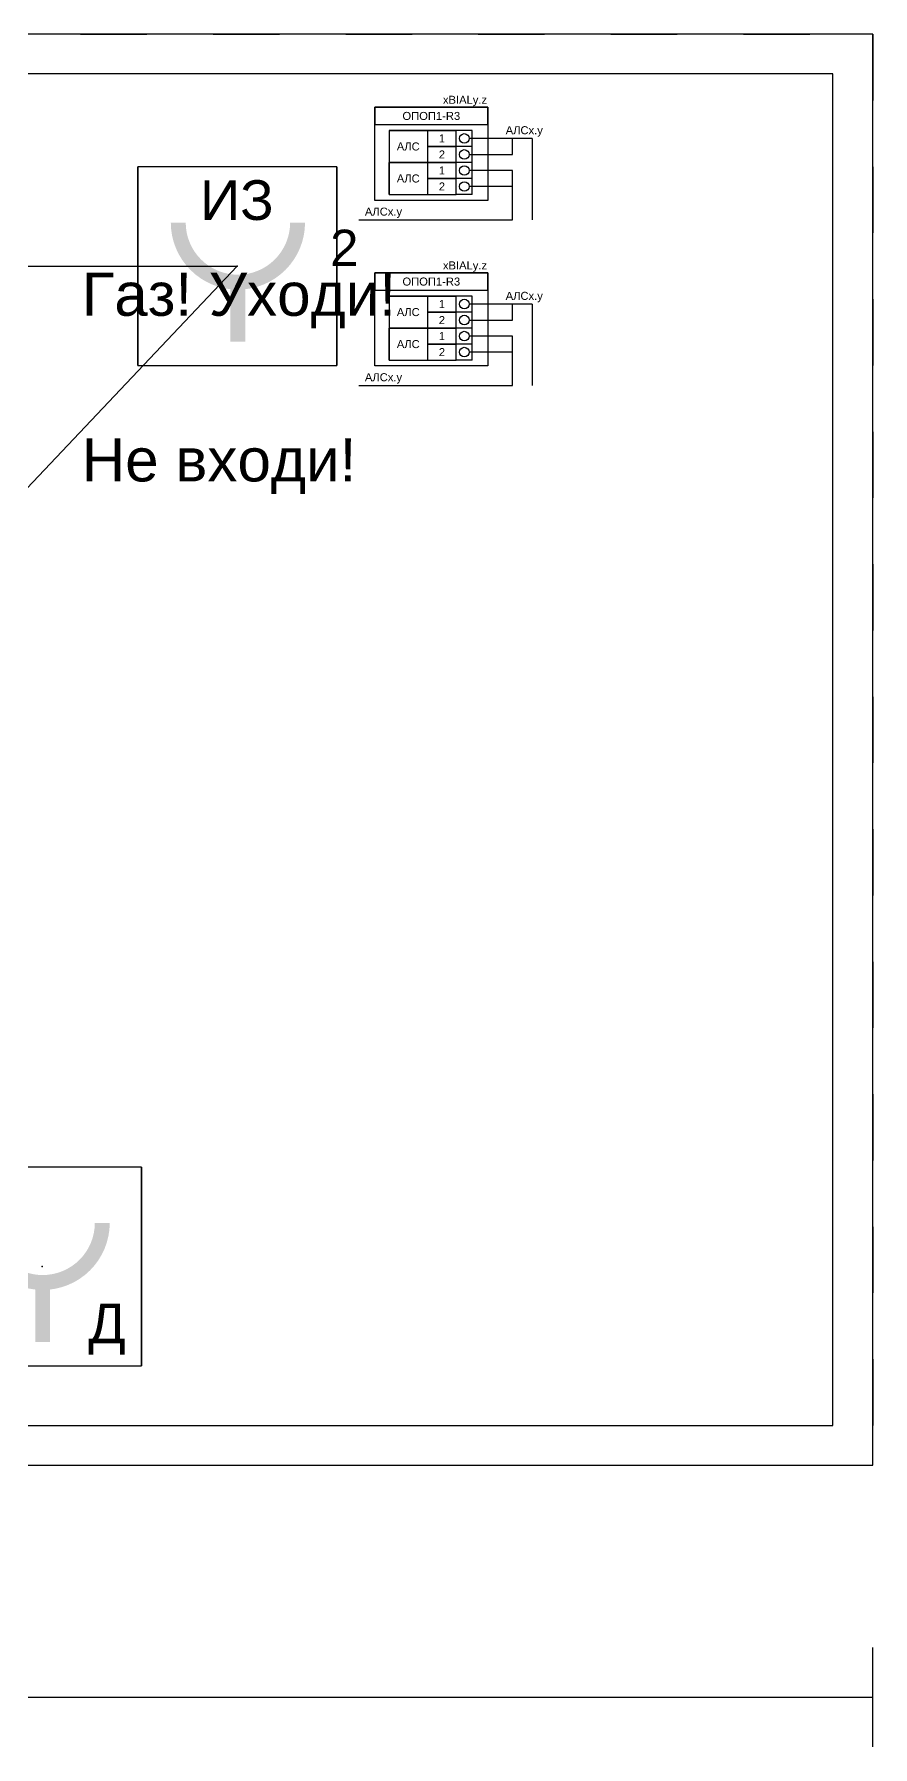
# Model space of a CAD drawing. Header units: millimetres. Extents: x 0 to 351840, y -132678 to 32417.
# Drawn here: x 2580.6 to 2605.9, y 199 to 250.7 of the extents above; entities that cross this region are included whole.
import ezdxf
from ezdxf.enums import TextEntityAlignment as Align

# ---------------------------------------------------------------- set-up
doc = ezdxf.new("R2010")
doc.units = ezdxf.units.MM
for name, color, linetype in [('AGPT-MARK', 7, 'Continuous'), ('AGPT-SCHEME', 3, 'Continuous'), ('AGPT-ZONE', 7, 'Continuous')]:
    doc.layers.add(name, color=color, linetype=linetype)
doc.layers.add('RC-Дымоудаление', color=1, linetype='Continuous', lineweight=30)
doc.styles.add('AGPT', font='arial.ttf')
doc.styles.get("Standard").update_dxf_attribs({"font": 'arial.ttf'})

# ---------------------------------------------------------------- blocks, each defined once
blk = doc.blocks.new('RC-UGO-IRA-04')
at = {"ltscale": 30}
blk.add_lwpolyline([(2.5, 2.5), (2.5, -2.5), (-2.5, -2.5), (-2.5, 2.5)], close=True, dxfattribs=at)
blk.add_attdef('PSTN', text='', height=2.5).set_placement((1.321, 2.319), align=Align.BOTTOM_LEFT)
blk.add_wipeout([(2.5, 2.5), (2.5, -2.5), (-2.5, -2.5), (-2.5, 2.5)])
for p, q in [((-2.5, 2.5), (-2.5, -2.5)), ((2.5, 2.5), (-2.5, 2.5)), ((2.5, -2.5), (2.5, 2.5)), ((-2.5, -2.5), (2.5, -2.5))]:
    blk.add_line(p, q)
at = {"ltscale": 30, "const_width": 0.375}
blk.add_lwpolyline([(-1.485, 1.096, 1), (1.515, 1.096, 1)], format="xyb", dxfattribs=at)
blk.add_lwpolyline([(0.015, -0.404), (0.015, -1.904)], dxfattribs=at)
blk.add_point((0, 0))
blk.add_text('ИЗ', height=1).set_placement((-0.933, 1.161))
blk = doc.blocks.new('RC-UGO-UDPD-01_1')
at = {"layer": 'RC-Дымоудаление', "ltscale": 30}
blk.add_lwpolyline([(2.5, 2.5), (2.5, -2.5), (-2.5, -2.5), (-2.5, 2.5)], close=True, dxfattribs=at)
at = {"layer": 'RC-Дымоудаление'}
blk.add_attdef('PSTN', text='', height=2.5, dxfattribs=at).set_placement((1.321, 2.319), align=Align.BOTTOM_LEFT)
blk.add_wipeout([(2.5, 2.5), (2.5, -2.5), (-2.5, -2.5), (-2.5, 2.5)]).dxf.layer = 'RC-Дымоудаление'
for p, q in [((-2.5, 2.5), (-2.5, -2.5)), ((2.5, 2.5), (-2.5, 2.5)), ((2.5, -2.5), (2.5, 2.5)), ((-2.5, -2.5), (2.5, -2.5))]:
    blk.add_line(p, q, dxfattribs=at)
at = {"layer": 'RC-Дымоудаление', "ltscale": 30, "const_width": 0.375}
blk.add_lwpolyline([(-1.485, 1.096, 1), (1.515, 1.096, 1)], format="xyb", dxfattribs=at)
blk.add_lwpolyline([(0.015, -0.404), (0.015, -1.904)], dxfattribs=at)
at = {"layer": 'RC-Дымоудаление'}
blk.add_point((0, 0), dxfattribs=at)
blk.add_text('Д', height=1, dxfattribs=at).set_placement((1.159, -1.932))
blk = doc.blocks.new('RC-TSP-RUBEZH-R3-OPOP-1')
for p, q in [((30.07, 9.87), (10.4, 9.87)), ((23.9, 4.87), (23.9, 9.87)), ((10.4, 4.87), (23.9, 4.87)), ((23.9, -0.13), (10.4, -0.13)), ((23.9, -5.13), (10.4, -5.13))]:
    blk.add_line(p, q)
for points in [[(-19, 19.6), (16.2, 19.6), (16.2, -9.46), (-19, -9.46)], [(16.2, 19.6), (-19, 19.6), (-19, 14.19), (16.2, 14.19)]]:
    blk.add_lwpolyline(points, close=True)
for points in [[(-14.6, 12.37), (-2.6, 12.37)], [(-14.6, 12.37), (-14.6, 2.37)], [(-2.6, 12.37), (-14.6, 12.37)], [(-2.6, 12.37), (6.4, 12.37)], [(-2.6, 12.37), (-2.6, -7.63)], [(6.4, 12.37), (-2.6, 12.37)], [(6.4, -7.63), (6.4, 12.37)], [(11.4, 12.37), (6.4, 12.37)], [(11.4, 12.37), (6.4, 12.37)], [(11.4, -7.63), (11.4, 12.37)], [(-2.6, 7.37), (6.4, 7.37)], [(6.4, 7.37), (-2.6, 7.37)], [(11.4, 7.37), (6.4, 7.37)], [(11.4, 7.37), (6.4, 7.37)], [(30.07, 9.87), (30.07, -15.55)], [(-14.6, 2.37), (-2.6, 2.37)], [(-14.6, 2.37), (-14.6, -7.63)], [(-2.6, 2.37), (-14.6, 2.37)], [(-14.6, 2.37), (-2.6, 2.37)], [(-14.6, -7.63), (-14.6, 2.37)], [(-2.6, 2.37), (6.4, 2.37)], [(6.4, 2.37), (-2.6, 2.37)], [(-2.6, 2.37), (6.4, 2.37)], [(11.4, 2.37), (6.4, 2.37)], [(11.4, 2.37), (6.4, 2.37)], [(11.4, 2.37), (6.4, 2.37)], [(-24, -15.55), (23.9, -15.55), (23.9, -0.13)], [(-2.6, -2.63), (6.4, -2.63)], [(6.4, -2.63), (-2.6, -2.63)], [(11.4, -2.63), (6.4, -2.63)], [(11.4, -2.63), (6.4, -2.63)], [(-14.6, -7.63), (-2.6, -7.63)], [(-2.6, -7.63), (6.4, -7.63)], [(11.4, -7.63), (6.4, -7.63)]]:
    blk.add_lwpolyline(points)
for points in [[(10.4, 9.87, -1), (7.4, 9.87, -1)], [(10.4, 4.87, -1), (7.4, 4.87, -1)], [(10.4, -0.13, -1), (7.4, -0.13, -1)], [(10.4, -5.13, -1), (7.4, -5.13, -1)]]:
    blk.add_lwpolyline(points, format="xyb", close=True)
for s, p in [('xBIALy.z', (2.23, 20.7)), ('АЛСx.y', (21.81, 11.19)), ('АЛСx.y', (-22.13, -14.23))]:
    blk.add_text(s, height=2.5).set_placement(p)
for s, p in [('1', (1.9, 9.87)), ('АЛС', (-8.6, 7.37)), ('2', (1.9, 4.87)), ('1', (1.91, -0.13)), ('АЛС', (-8.6, -2.63)), ('2', (1.91, -5.13))]:
    blk.add_text(s, height=2.5).set_placement(p, align=Align.MIDDLE_CENTER)
at = {"insert": (-1.4, 16.89), "char_height": 2.5, "width": 35.2016, "attachment_point": 5}
blk.add_mtext('ОПОП1-R3', dxfattribs=at)

msp = doc.modelspace()

# ---------------------------------------------------------------- linework, layer by layer
at = {"layer": 'AGPT-MARK', "color": 8}
for points in [[(2582, 250.7), (2584, 250.7)], [(2586, 250.7), (2588, 250.7)], [(2590, 250.7), (2592, 250.7)], [(2594, 250.7), (2596, 250.7)], [(2598, 250.7), (2600, 250.7)], [(2602, 250.7), (2604, 250.7)], [(2605.9, 250.7), (2605.9, 248.7)], [(2605.9, 246.7), (2605.9, 244.7)], [(2605.9, 242.7), (2605.9, 240.7)], [(2605.9, 238.7), (2605.9, 236.7)], [(2605.9, 234.7), (2605.9, 232.7)], [(2605.9, 230.7), (2605.9, 228.7)], [(2605.9, 226.7), (2605.9, 224.7)], [(2605.9, 222.7), (2605.9, 220.7)], [(2605.9, 218.7), (2605.9, 216.7)], [(2605.9, 214.7), (2605.9, 212.7)], [(2605.9, 210.7), (2605.9, 208.7)], [(2582, 207.5), (2584, 207.5)], [(2586, 207.5), (2588, 207.5)], [(2590, 207.5), (2592, 207.5)], [(2594, 207.5), (2596, 207.5)], [(2598, 207.5), (2600, 207.5)], [(2602, 207.5), (2604, 207.5)]]:
    msp.add_lwpolyline(points, dxfattribs=at)
at = {"layer": 'AGPT-MARK'}
for points in [[(2605.9, 199), (2605.9, 202)], [(2542, 200.5), (2605.9, 200.5)]]:
    msp.add_lwpolyline(points, dxfattribs=at)
at = {"layer": 'AGPT-ZONE'}
for points in [[(2542, 207.5), (2605.9, 207.5), (2605.9, 250.7), (2542, 250.7)], [(2543.2, 208.7), (2604.7, 208.7), (2604.7, 249.5), (2543.2, 249.5)]]:
    msp.add_lwpolyline(points, close=True, dxfattribs=at)

# ---------------------------------------------------------------- block references
at = {"layer": 'AGPT-SCHEME', "xscale": 0.09664832353859416, "yscale": 0.09664832353859416}
for p in [(2592.718, 246.6), (2592.718, 241.6)]:
    msp.add_blockref('RC-TSP-RUBEZH-R3-OPOP-1', p, dxfattribs=at)

# ---------------------------------------------------------------- texts
at = {"layer": 'AGPT-MARK', "style": 'AGPT'}
msp.add_text('Не входи!', height=1.3, dxfattribs=at).set_placement((2582.035, 237.2))

# ---------------------------------------------------------------- next in the draw order: block references
at = {"layer": 'AGPT-SCHEME', "xscale": 1.199999999783904, "yscale": 1.199999999783904}
for name, p in [('RC-UGO-IRA-04', (2586.73, 243.7)), ('RC-UGO-UDPD-01_1', (2580.838, 213.5))]:
    msp.add_blockref(name, p, dxfattribs=at)

# ---------------------------------------------------------------- next in the draw order: linework, layer by layer
at = {"layer": 'AGPT-SCHEME', "color": 3}
for points in [[(2559.892, 243.7), (2586.73, 243.7)], [(2586.73, 243.7), (2561, 216.5)]]:
    msp.add_lwpolyline(points, dxfattribs=at)

# ---------------------------------------------------------------- next in the draw order: texts
at = {"layer": 'AGPT-MARK', "style": 'AGPT'}
for s, height, p in [('2', 1.1, (2589.53, 243.7)), ('Газ! Уходи!', 1.3, (2582.035, 242.2))]:
    msp.add_text(s, height=height, dxfattribs=at).set_placement(p)

doc.saveas('drawing.dxf')
